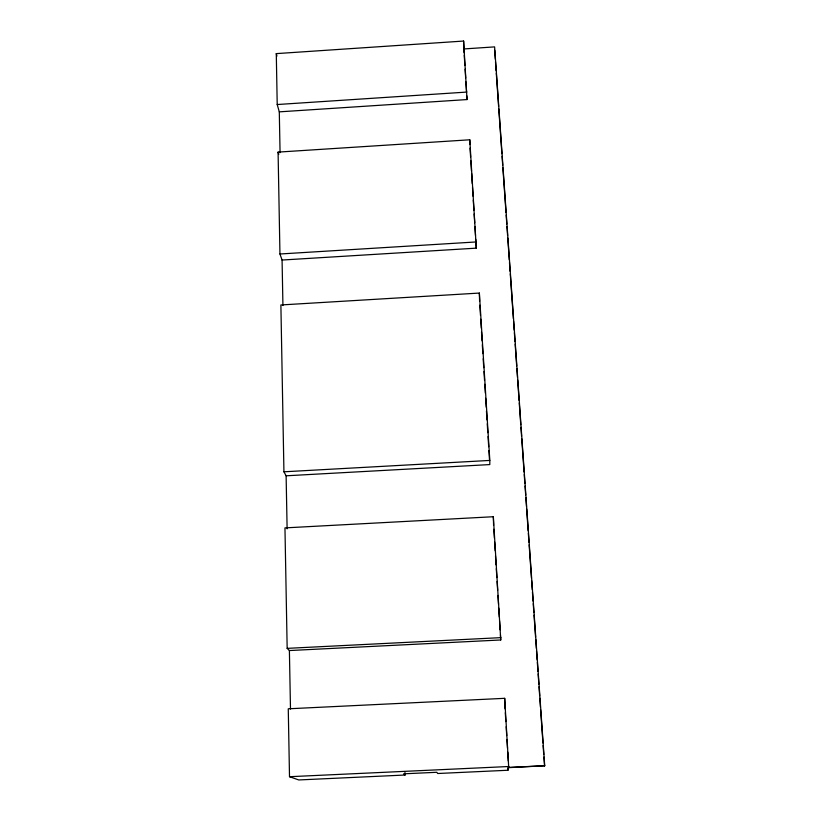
<?xml version="1.0" encoding="UTF-8"?>
<svg xmlns="http://www.w3.org/2000/svg" width="821" height="821" viewBox="0 0 821 821"><rect width="100%" height="100%" fill="white"/><g stroke="black" fill="none" stroke-linecap="round" stroke-linejoin="round"><path stroke-width="1.23" d="M489.819 460.427L489.798 464.583L286.119 475.8L283.933 471.798L280.885 304.96L479.361 293.066L489.819 460.427L283.933 471.798M290.49 709.077L289.392 650.55L287.165 648.364L284.959 527.893L493.339 516.727L493.595 525.399M289.392 650.55L500.748 639.97L493.339 516.727M404.958 772.479L405.061 775.024L298.793 779.95L289.505 776.707L288.263 708.8L504.689 698.322L505.048 708.892M405.061 775.024L403.675 773.823L436.844 772.284L437.685 773.505L507.953 770.252L508.64 767.656L544.713 765.747L494.611 46.889L463.855 48.942L464.091 52.739M504.689 698.322L508.702 767.419L544.713 765.747M276.287 53.622L463.619 41.05L467.016 99.567L279.294 111.851L277.211 104.534L276.287 53.622L276.944 56.085M277.211 104.534L466.8 92.075M278.083 152.111L469.786 139.786L476.293 248.147L282.075 260.041L279.951 253.997L278.083 152.111L278.781 154.42M279.951 253.997L476.17 241.949M287.165 648.364L500.892 637.64M289.505 776.707L508.948 766.506M494.683 50.204L495.309 59.153M495.494 61.708L496.11 70.657M496.295 73.213L498.604 106.443M498.788 108.998L501.898 153.743M502.083 156.298L502.698 165.247M502.883 167.802L505.993 212.536M506.177 215.092L506.793 224.041M506.978 226.596L507.594 235.545M507.778 238.1L509.287 259.826M509.472 262.381L510.087 271.33M510.272 273.886L513.382 318.62M513.566 321.175L514.182 330.124M514.367 332.679L514.983 341.628M515.167 344.184L516.676 365.92M516.861 368.475L517.476 377.424M517.661 379.979L519.088 400.422M519.262 402.978L520.771 424.714M520.955 427.269L521.571 436.218M521.756 438.773L524.065 472.003M524.25 474.559L524.865 483.507M525.05 486.063L525.676 495.012M525.851 497.567L526.477 506.516M526.651 509.071L528.16 530.797M528.344 533.352L528.97 542.301M529.145 544.857L531.454 578.097M531.639 580.652L532.265 589.591M532.439 592.157L533.065 601.095M533.24 603.651L533.866 612.599M534.04 615.155L535.559 636.891M535.733 639.446L536.359 648.395M536.534 650.95L537.16 659.899M537.334 662.455L537.96 671.404M538.135 673.959L538.853 684.18M539.028 686.736L539.654 695.685M539.828 698.24L540.454 707.189M540.629 709.744L542.948 742.974M543.122 745.53L543.748 754.478M543.923 757.034L544.549 765.983M464.245 55.274L464.881 65.393M465.117 69.19L465.671 78.046M465.907 81.843L466.544 91.973M466.78 95.77L467.016 99.567M470.043 148.139L470.597 156.996M470.833 160.793L471.47 170.922M471.623 173.457L472.26 183.586M472.496 187.383L473.05 196.25M473.286 200.047L473.922 210.176M474.158 213.973L474.712 222.83M474.949 226.627L475.503 235.494M475.739 239.291L476.293 248.147M479.608 301.358L479.361 293.066M479.854 305.176L480.49 315.387M480.726 319.205L481.28 328.133M481.517 331.961L482.081 340.889M482.317 344.717L482.871 353.635M483.189 358.736L483.754 367.664M483.99 371.492L484.544 380.421M484.79 384.249L485.344 393.167M485.663 398.267L486.217 407.195M486.453 411.023L487.017 419.952M487.253 423.78L487.807 432.698M488.054 436.526L488.69 446.727M488.926 450.555L489.48 459.483M493.832 529.227L494.396 538.135M494.632 541.952L495.186 550.86M495.504 555.95L496.058 564.869M496.295 568.686L496.859 577.594M497.095 581.412L497.649 590.32M497.967 595.42L498.521 604.328M498.768 608.145L499.322 617.053M499.558 620.871L500.112 629.789M500.43 634.879L500.748 639.97M505.295 712.71L505.849 721.618M506.167 726.708L506.721 735.616M506.957 739.434L507.511 748.331M507.758 752.149L508.312 761.057M507.799 767.697L507.953 770.252M463.619 41.05L463.855 48.942M469.786 139.786L469.91 144.506M279.294 111.851L280.064 152.665M282.075 260.041L282.927 305.504M286.119 475.8L287.114 528.816"/></g></svg>
